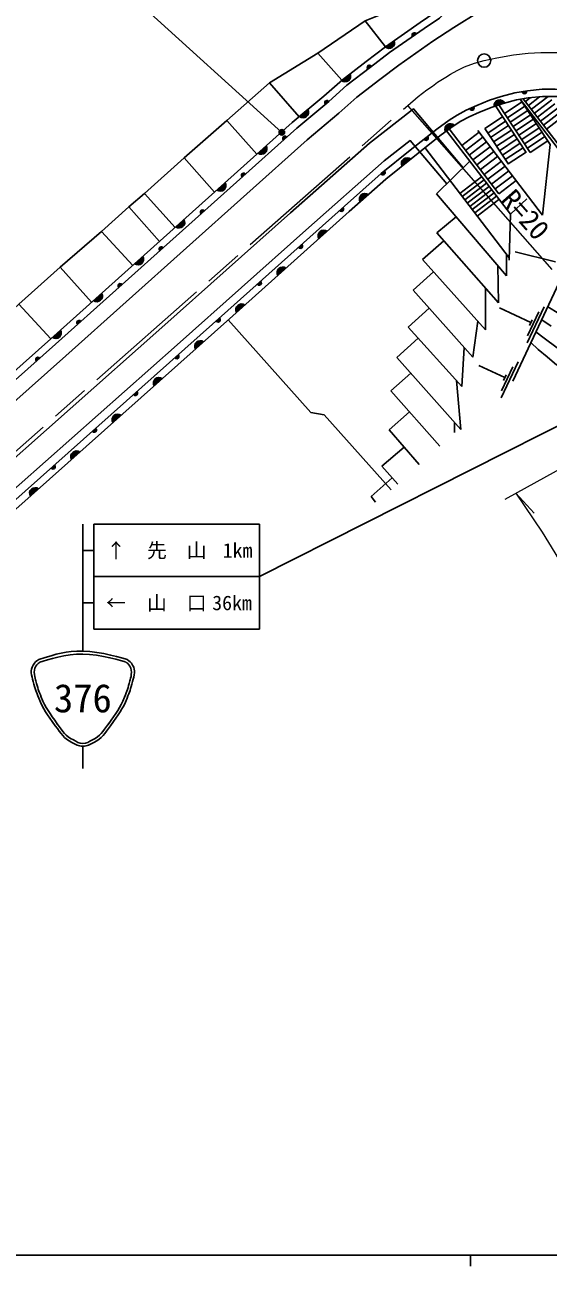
# Model space of a CAD drawing. Units: millimetres at full size, sheet at 1:1000; details may follow other scales. Extents: x 40000 to 680000, y 20000 to 380000.
# Drawn here: x 127646 to 175019, y 204000 to 316326 of the extents above; entities that cross this region are included whole.
import ezdxf
from ezdxf.enums import TextEntityAlignment as Align

# ---------------------------------------------------------------- set-up
doc = ezdxf.new("R2010")
doc.units = ezdxf.units.MM
doc.header["$LTSCALE"] = 1000
doc.linetypes.add('CHAIN', pattern=[18.5, 12, -1.5, 3.5, -1.5])
for name, color, linetype, lineweight in [('M-BGD', 7, 'Continuous', 25), ('M-BGD-EXST', 7, 'Continuous', 25), ('M-BMK', 2, 'CHAIN', 13), ('M-STR-HTXT', 7, 'Continuous', 13), ('M-STR-STRC', 7, 'Continuous', 25), ('M-TTL-BAND', 7, 'Continuous', 25)]:
    doc.layers.add(name, color=color, linetype=linetype, lineweight=lineweight)
doc.styles.add('ＭＳ ゴシック', font='')
doc.styles.get('ＭＳ ゴシック').set_extended_font_data('MS Gothic')

msp = doc.modelspace()

# ---------------------------------------------------------------- hatches: boundary and pattern name
at = {"layer": 'M-BGD'}
for points in [[(160265, 314329), (161076, 314898, -0.82183)], [(162746, 315272), (163075, 315502, 0.4608), (162776, 315580, 0.4608)], [(158707, 312326), (159025, 312572, 0.4608), (158722, 312635, 0.4608)], [(156300, 311283), (157080, 311895, -0.82183)], [(173060, 310343), (172662, 310283, 0.4608), (172896, 310081, 0.4608)], [(154860, 309138), (155168, 309395, 0.4608), (154864, 309447, 0.4608)], [(168294, 308899), (167925, 308741, 0.4608), (168202, 308604, 0.4608)], [(171082, 309251), (170128, 308984, -0.82183)], [(152508, 308025), (153270, 308659, -0.82183)], [(166533, 307222), (165702, 306682, -0.82183)], [(151056, 305893), (151355, 306161, 0.4608), (151049, 306202, 0.4608)], [(164092, 306226), (163779, 305974, 0.4608), (164083, 305917, 0.4608)], [(148763, 304713), (149501, 305374, -0.82183)], [(162573, 304173), (161801, 303552, -0.82183)], [(147331, 302558), (147630, 302826, 0.4608), (147324, 302867, 0.4608)], [(160194, 303094), (159881, 302843, 0.4608), (160185, 302785, 0.4608)], [(145038, 301378), (145776, 302039, -0.82183)], [(158741, 300964), (157999, 300307, -0.82183)], [(143606, 299223), (143905, 299491, 0.4608), (143599, 299532, 0.4608)], [(156439, 299794), (156140, 299526, 0.4608), (156446, 299485, 0.4608)], [(141313, 298043), (142051, 298704, -0.82183)], [(155007, 297639), (154268, 296978, -0.82183)], [(139881, 295888), (140180, 296156, 0.4608), (139873, 296197, 0.4608)], [(152714, 296459), (152415, 296191, 0.4608), (152721, 296150, 0.4608)], [(137588, 294708), (138326, 295369, -0.82183)], [(151281, 294304), (150543, 293643, -0.82183)], [(136155, 292553), (136455, 292821, 0.4608), (136148, 292862, 0.4608)], [(148989, 293124), (148689, 292856, 0.4608), (148996, 292815, 0.4608)], [(133863, 291373), (134601, 292034, -0.82183)], [(147556, 290969), (146818, 290308, -0.82183)], [(130138, 288037), (130876, 288698, -0.82183)], [(132430, 289218), (132729, 289486, 0.4608), (132423, 289527, 0.4608)], [(145261, 289791), (144961, 289524, 0.4608), (145268, 289482, 0.4608)], [(143825, 287641), (143085, 286982, -0.82183)], [(141527, 286466), (141227, 286198, 0.4608), (141534, 286156, 0.4608)], [(128701, 285887), (129001, 286154, 0.4608), (128695, 286196, 0.4608)], [(140090, 284316), (139351, 283657, -0.82183)], [(137793, 283140), (137493, 282873, 0.4608), (137800, 282831, 0.4608)], [(136356, 280990), (135616, 280332, -0.82183)], [(134059, 279815), (133759, 279548, 0.4608), (134066, 279506, 0.4608)], [(132622, 277665), (131882, 277006, -0.82183)], [(130325, 276490), (130025, 276223, 0.4608), (130332, 276181, 0.4608)], [(128888, 274340), (128148, 273681, -0.82183)]]:
    msp.add_hatch(color=256, dxfattribs=at).paths.add_polyline_path(points)
at = {"layer": 'M-BGD-EXST'}
msp.add_hatch(color=256, dxfattribs=at).paths.add_polyline_path([(151134, 306714, -1), (150695, 306474, -0.41421), (150795, 306814, -0.41421)])

# ---------------------------------------------------------------- linework, layer by layer
at = {"layer": 'M-BGD'}
for p, q in [((158465, 316699), (160282, 314342)), ((154162, 313766), (156348, 311326)), ((149780, 311070), (152470, 307994)), ((173035, 304777), (170248, 308988)), ((173401, 304767), (170545, 309084)), ((171067, 308295), (172651, 309344)), ((171326, 307903), (172910, 308952)), ((175187, 305512), (172482, 309599)), ((177492, 303062), (172482, 309599)), ((177690, 303215), (172765, 309641)), ((173379, 309725), (172952, 309397)), ((174230, 309810), (173225, 309040)), ((175006, 309839), (173499, 308683)), ((175360, 309543), (173773, 308326)), ((175634, 309185), (174047, 307969)), ((169280, 306936), (170897, 308007)), ((171585, 307511), (173170, 308560)), ((171845, 307119), (173429, 308168)), ((172104, 306727), (173689, 307776)), ((175908, 308828), (174320, 307612)), ((176181, 308471), (174594, 307255)), ((176455, 308114), (174868, 306897)), ((145922, 307667), (148654, 304616)), ((171594, 299181), (165819, 306728)), ((170558, 301028), (166065, 306900)), ((174503, 299114), (168647, 306767)), ((171417, 303706), (169280, 306936)), ((169545, 306536), (171162, 307607)), ((169809, 306136), (171427, 307206)), ((170074, 305735), (171692, 306806)), ((172363, 306335), (173948, 307384)), ((172623, 305943), (174207, 306992)), ((168774, 306602), (167209, 305405)), ((169108, 306166), (167543, 304969)), ((169442, 305729), (167877, 304532)), ((170339, 305335), (171957, 306406)), ((170604, 304935), (172222, 306005)), ((170869, 304535), (172487, 305605)), ((172882, 305551), (174467, 306600)), ((173142, 305159), (174726, 306208)), ((173401, 304767), (174985, 305816)), ((171494, 295229), (163850, 305221)), ((169776, 305292), (168212, 304095)), ((170110, 304855), (168546, 303658)), ((170445, 304418), (168880, 303221)), ((171134, 304134), (172752, 305205)), ((171399, 303734), (173017, 304805)), ((175187, 305512), (174503, 299114)), ((142064, 304277), (144828, 301190)), ((164913, 301020), (167917, 303986)), ((170779, 303982), (169214, 302784)), ((171113, 303545), (169548, 302348)), ((167021, 301076), (168990, 302583)), ((167246, 300782), (169215, 302289)), ((171447, 303108), (169883, 301911)), ((171781, 302671), (170217, 301474)), ((172116, 302234), (170551, 301037)), ((138476, 301074), (141245, 297982)), ((167470, 300489), (169440, 301996)), ((167695, 300195), (169665, 301702)), ((167920, 299901), (169890, 301408)), ((168145, 299607), (170115, 301114)), ((164913, 301020), (171252, 293626)), ((168370, 299313), (170339, 300820)), ((168595, 299019), (170564, 300526)), ((137069, 299842), (139851, 296734)), ((164955, 297489), (166676, 298964)), ((134587, 297625), (137411, 294550)), ((163641, 295083), (165575, 296784)), ((164955, 297489), (170524, 291155)), ((171252, 293626), (171251, 295547)), ((175679, 294883), (172017, 295794)), ((130855, 294394), (133695, 291222)), ((163641, 295083), (169354, 288715)), ((170524, 291155), (170461, 294549)), ((162799, 292320), (164639, 293971)), ((162799, 292320), (168200, 286244)), ((169354, 288715), (169333, 292510)), ((127103, 291045), (129986, 287902)), ((162341, 288971), (164260, 290677)), ((173444, 289378), (170611, 290712)), ((173111, 287545), (174645, 290801)), ((173149, 288190), (174172, 290361)), ((153525, 281261), (146066, 289637)), ((162341, 288971), (167212, 283586)), ((168200, 286244), (168648, 289502)), ((173324, 289124), (173563, 289631)), ((161316, 286221), (163248, 287968)), ((167212, 283586), (167402, 287143)), ((161316, 286221), (167119, 279701)), ((171100, 284402), (168756, 285506)), ((170767, 282569), (172301, 285826)), ((170805, 283214), (171828, 285385)), ((160784, 283215), (162574, 284808)), ((170980, 284149), (171219, 284655)), ((160784, 283215), (165215, 278201)), ((167119, 279701), (166715, 284136)), ((160638, 279683), (162472, 281304)), ((166535, 279426), (166551, 280340)), ((160638, 279683), (163329, 276535)), ((159958, 276382), (161981, 278112)), ((159958, 276382), (161423, 274753)), ((159006, 273637), (160897, 275338)), ((159006, 273637), (159390, 273143))]:
    msp.add_line(p, q, dxfattribs=at)
for points in [[(89063, 251460), (129986, 287902), (151853, 307479), (154726, 309872), (156389, 311362), (158539, 313018), (160282, 314342), (163422, 316538), (164774, 317445), (165309, 317956), (165769, 318553), (166056, 319073), (166212, 319515), (166417, 320311), (166513, 320868), (166513, 321519), (166320, 322402), (165933, 323429), (165459, 324061), (160291, 332096)], [(89493, 250973), (130419, 287417), (152278, 306987), (155151, 309380), (156804, 310862), (158934, 312501), (160665, 313816), (163789, 316002), (165182, 316936), (165794, 317520), (166314, 318195), (166652, 318806), (166834, 319326), (167053, 320174), (167163, 320813), (167163, 321589), (166945, 322587), (166509, 323745), (165993, 324432), (160838, 332448)], [(163596, 318769), (158465, 316699), (154162, 313766), (149780, 311070), (145922, 307667)], [(90420, 249923), (131351, 286373), (153193, 305928), (156066, 308321), (157700, 309785), (159784, 311389), (161490, 312685), (164572, 314841), (166487, 316084), (168797, 317544)], [(179791, 305088), (177170, 310472), (175655, 310489), (174480, 310489), (173138, 310354), (172013, 310187), (170755, 309834), (169714, 309499), (168556, 309012), (167583, 308593), (166777, 308157), (166055, 307687), (164931, 306899), (162532, 304974), (159904, 302861), (156581, 299920), (146034, 290478), (94852, 244901)], [(179290, 304631), (176761, 309826), (175651, 309839), (174513, 309839), (173218, 309709), (172149, 309550), (170942, 309212), (169940, 308889), (168810, 308414), (167866, 308008), (167110, 307598), (166419, 307149), (165321, 306379), (162939, 304467), (160323, 302364), (157013, 299435), (146467, 289994), (95282, 244414)], [(91568, 248622), (105677, 261093), (123409, 274213), (140060, 288927), (151708, 299299), (158843, 305608), (162831, 308713), (167323, 303400)], [(145922, 307667), (142064, 304277), (138476, 301074), (137069, 299842), (134587, 297625), (130855, 294394), (127103, 291045), (123376, 287625), (119633, 284293)], [(100916, 254109), (106986, 259475), (124719, 272595), (141441, 287371), (153089, 297744), (160172, 304007), (162533, 305844), (165839, 301934)], [(177513, 303443), (177202, 297778), (176017, 293009), (171805, 284070)], [(171489, 295041), (171594, 299181), (173072, 300588)], [(174982, 290813), (175988, 290207)], [(175290, 289069), (174430, 289641)], [(175814, 285524), (174930, 286277), (174111, 286943), (173454, 287570)], [(173911, 288539), (174657, 287965), (175842, 287095)], [(153525, 281261), (154741, 281023), (160800, 274252)]]:
    msp.add_lwpolyline(points, dxfattribs=at)
msp.add_circle((169223, 313088), 600, dxfattribs=at)
for centre, radius, start, end in [((160615, 314693), 505, 226.1895, 23.84769), ((162892, 315413), 203, 26.00887, 223.93226), ((158846, 312474), 203, 28.62967, 226.55305), ((156630, 311666), 505, 229.28111, 26.9393), ((172866, 310282), 203, 179.52283, 17.44621), ((154994, 309291), 203, 30.82901, 228.75239), ((168122, 308791), 203, 194.34503, 32.26842), ((170631, 309023), 505, 26.8053, 184.46349), ((152826, 308418), 505, 230.9616, 28.61979), ((166171, 306870), 505, 44.22771, 201.8859), ((151184, 306051), 203, 32.87651, 230.79989), ((163955, 306075), 203, 209.78628, 47.70967), ((149067, 305117), 505, 233.00911, 30.6673), ((162248, 303786), 505, 49.96751, 207.6257), ((147459, 302716), 203, 32.87651, 230.79989), ((160058, 302944), 203, 209.83491, 47.7583), ((145342, 301781), 505, 233.00911, 30.6673), ((158435, 300562), 505, 52.67651, 210.33471), ((143734, 299381), 203, 32.87651, 230.79989), ((156311, 299636), 203, 212.87383, 50.79722), ((141617, 298446), 505, 233.00911, 30.6673), ((154703, 297235), 505, 53.00643, 210.66462), ((140009, 296046), 203, 32.87651, 230.79989), ((152585, 296301), 203, 212.87383, 50.79722), ((137892, 295111), 505, 233.00911, 30.6673), ((150977, 293900), 505, 53.00643, 210.66462), ((136284, 292710), 203, 32.87651, 230.79989), ((148860, 292966), 203, 212.87383, 50.79722), ((134167, 291776), 505, 233.00911, 30.6673), ((147252, 290565), 505, 53.00643, 210.66462), ((130441, 288441), 505, 233.00911, 30.6673), ((132559, 289375), 203, 32.87651, 230.79989), ((145133, 289633), 203, 212.72323, 50.64661), ((143520, 287238), 505, 52.85582, 210.51401), ((141398, 286308), 203, 212.72323, 50.64661), ((128830, 286044), 203, 32.72333, 230.64671), ((139786, 283913), 505, 52.85582, 210.51401), ((137664, 282983), 203, 212.72323, 50.64661), ((136051, 280588), 505, 52.85582, 210.51401), ((133930, 279658), 203, 212.72323, 50.64661), ((132317, 277263), 505, 52.85582, 210.51401), ((130196, 276333), 203, 212.72323, 50.64661), ((128583, 273938), 505, 52.85582, 210.51401)]:
    msp.add_arc(centre, radius, start, end, dxfattribs=at)
at = {"layer": 'M-BGD-EXST'}
msp.add_line((150914, 306594), (137713, 318528), dxfattribs=at)
msp.add_circle((150914, 306594), 250, dxfattribs=at)
at = {"layer": 'M-BMK'}
msp.add_lwpolyline([(92551, 247508), (162301, 309017), (163265, 309852), (164033, 310439), (164536, 310788), (164997, 311137), (165751, 311598), (166171, 311863), (166771, 312198), (167453, 312516), (168351, 312846), (169223, 313088), (170374, 313347), (171877, 313613), (173198, 313748), (174356, 313830), (175911, 313830)], dxfattribs=at)
at = {"layer": 'M-STR-HTXT'}
for p, q in [((175383, 294183), (162301, 309017)), ((171114, 273410), (197690, 288043)), ((172095, 273950), (173737, 272126))]:
    msp.add_line(p, q, dxfattribs=at)
msp.add_lwpolyline([(172095, 273950), (174470, 270427), (175634, 268537), (176757, 266584), (177852, 264763), (178587, 263522), (179355, 262183), (180400, 260322), (182436, 256606), (183559, 254564), (185049, 251704), (186225, 249371), (187365, 247165), (188741, 244322), (189899, 241990), (190914, 239867), (191999, 237606), (192741, 235979), (193492, 234367), (194061, 233074), (194616, 231908), (196119, 228413)], dxfattribs=at)
at = {"layer": 'M-STR-STRC'}
for p, q in [((196159, 290297), (148902, 266395)), ((132902, 271145), (132902, 259645)), ((133902, 271145), (148902, 271145)), ((133902, 271145), (133902, 261645)), ((148902, 271145), (148902, 261645)), ((132902, 268770), (133902, 268770)), ((148902, 266395), (133902, 266395)), ((132902, 264020), (133902, 264020)), ((148902, 261645), (133902, 261645)), ((132902, 251040), (132902, 249040))]:
    msp.add_line(p, q, dxfattribs=at)
for points, knots in [([(128902, 258897), (130601, 259426), (131312, 259651), (132902, 259645), (134491, 259638), (136664, 258970), (136902, 258897)], [0, 0, 0, 0, 1, 1, 1, 2, 2, 2, 2]), ([(128902, 258897), (128665, 258750), (128553, 258628), (128402, 258397), (128081, 257906), (128267, 257472), (128402, 256897)], [0, 0, 0, 0, 1, 1, 1, 2, 2, 2, 2]), ([(128995, 258662), (128940, 258613), (128762, 258456), (128652, 258293), (128364, 257866), (128584, 257154), (128639, 256976)], [0, 0, 0, 0, 1, 1, 1, 2, 2, 2, 2]), ([(128999, 258658), (129737, 258887), (131351, 259391), (132902, 259391), (134452, 259391), (136566, 258738), (136804, 258665)], [0, 0, 0, 0, 1, 1, 1, 2, 2, 2, 2]), ([(136806, 258665), (136861, 258616), (137041, 258457), (137152, 258293), (137440, 257866), (137219, 257153), (137164, 256974)], [0, 0, 0, 0, 1, 1, 1, 2, 2, 2, 2]), ([(136902, 258897), (137138, 258750), (137251, 258628), (137402, 258397), (137723, 257906), (137536, 257472), (137402, 256897)], [0, 0, 0, 0, 1, 1, 1, 2, 2, 2, 2]), ([(128402, 256897), (128582, 256198), (128669, 255969), (128902, 255397), (129331, 254342), (129639, 253987), (130402, 252897)], [0, 0, 0, 0, 1, 1, 1, 2, 2, 2, 2]), ([(128639, 256976), (128816, 256289), (128902, 256064), (129130, 255502), (129555, 254456), (129861, 254106), (130616, 253025)], [0, 0, 0, 0, 1, 1, 1, 2, 2, 2, 2]), ([(137165, 256976), (136988, 256289), (136902, 256064), (136673, 255502), (136249, 254456), (135943, 254106), (135187, 253025)], [0, 0, 0, 0, 1, 1, 1, 2, 2, 2, 2]), ([(137402, 256897), (137222, 256198), (137134, 255969), (136902, 255397), (136473, 254342), (136164, 253987), (135402, 252897)], [0, 0, 0, 0, 1, 1, 1, 2, 2, 2, 2]), ([(130402, 252897), (130951, 252170), (131161, 251768), (131902, 251397), (132273, 251211), (132487, 251040), (132902, 251040), (133316, 251040), (133531, 251211), (133902, 251397), (134643, 251768), (134852, 252170), (135402, 252897)], [0, 0, 0, 0, 1, 1, 1, 2, 2, 2, 3, 3, 3, 4, 4, 4, 4]), ([(130579, 253073), (131114, 252366), (131313, 251966), (132039, 251613), (132361, 251456), (132544, 251306), (132902, 251306), (133260, 251306), (133443, 251456), (133765, 251613), (134490, 251966), (134690, 252366), (135225, 253073)], [0, 0, 0, 0, 1, 1, 1, 2, 2, 2, 3, 3, 3, 4, 4, 4, 4])]:
    msp.add_open_spline(points, degree=3, knots=knots, dxfattribs=at)
at = {"layer": 'M-TTL-BAND'}
for p, q in [((40000, 205000), (579000, 205000)), ((168000, 205000), (168000, 204000))]:
    msp.add_line(p, q, dxfattribs=at)

# ---------------------------------------------------------------- texts
at = {"layer": 'M-STR-HTXT', "style": 'ＭＳ ゴシック'}
msp.add_text('R=20', height=1833, rotation=311.408, dxfattribs=at).set_placement((170205, 300054), align=Align.BOTTOM_LEFT)
at = {"layer": 'M-STR-STRC', "style": 'ＭＳ ゴシック'}
for s, height, p in [('↑', 1320, (135902, 268770)), ('先\u3000山', 1320, (141402, 268770)), ('1km', 1320, (146902, 268770)), ('←', 1320, (135902, 264020)), ('山\u3000口', 1320, (141402, 264020)), ('36km', 1320, (146402, 264020)), ('376', 2566, (132902, 255397))]:
    msp.add_text(s, height=height, dxfattribs=at).set_placement(p, align=Align.MIDDLE_CENTER)

doc.saveas('drawing.dxf')
